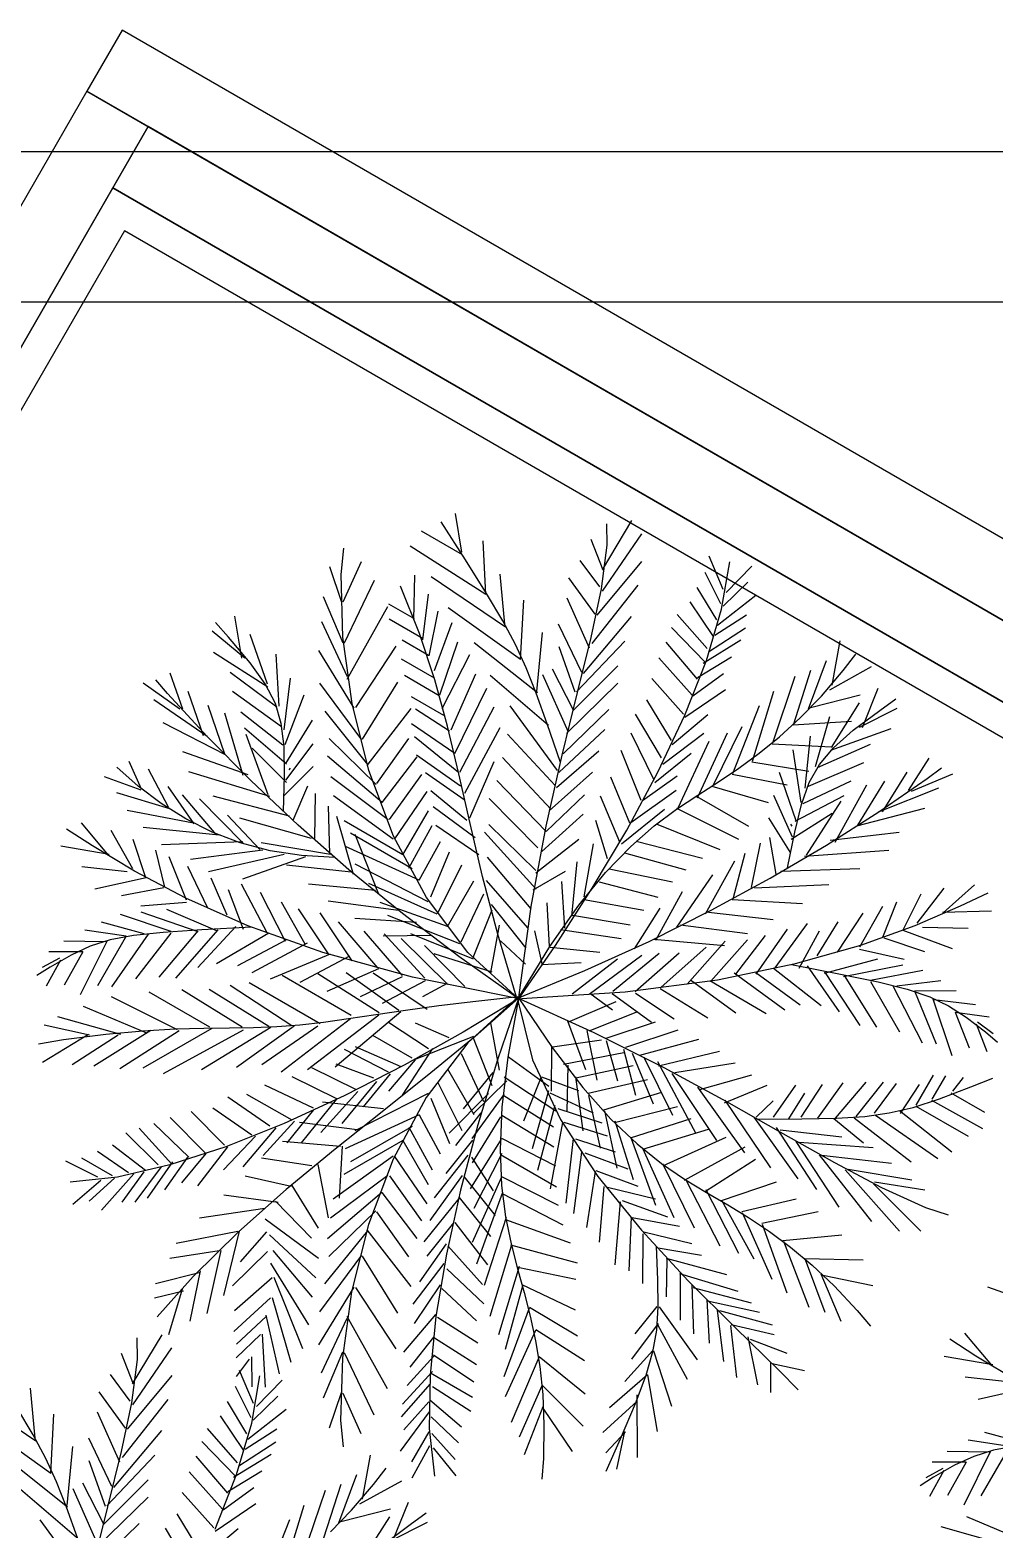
# Model space of a CAD drawing. Header units: millimetres. Extents: x 1993 to 4093, y 1262 to 2017.
# Drawn here: x 3647.94 to 3656.12, y 1532.73 to 1545.44 of the extents above; entities that cross this region are included whole.
import ezdxf

# ---------------------------------------------------------------- set-up
doc = ezdxf.new("R2010")
doc.units = ezdxf.units.MM
for name, color, linetype, lineweight in [('FLR CARPET 2', 254, 'Continuous', 15), ('LOW HEIGHT STORAGE WITH PLANTER BOX', 251, 'Continuous', 25), ('PASSAGE', 251, 'Continuous', 25)]:
    doc.layers.add(name, color=color, linetype=linetype, lineweight=lineweight)
doc.layers.add('PLANNER', color=3, linetype='Continuous')

# ---------------------------------------------------------------- blocks, each defined once
blk = doc.blocks.new('LHS 4FT')
at = {"layer": 'LOW HEIGHT STORAGE WITH PLANTER BOX', "ltscale": 0.7}
for p, q in [((8.4, -24), (8.4, 24)), ((9, 24), (9, -24)), ((7.8, -23.4), (7.801, 23.4)), ((8.4, 23.4), (8.4, -23.4)), ((-8.4, -23.4), (8.4, -23.4)), ((8.4, -23.4), (7.8, -23.4)), ((8.4, -23.4), (8.4, -24)), ((8.4, -24), (-8.4, -24)), ((9, -24), (8.4, -24))]:
    blk.add_line(p, q, dxfattribs=at)
at = {"layer": 'LOW HEIGHT STORAGE WITH PLANTER BOX', "ltscale": 0.1}
for p, q in [((7.801, 23.4), (7.8, -23.4)), ((7.534, 23.133), (7.534, -23.133)), ((7.534, -23.133), (-8.133, -23.133)), ((7.8, -23.4), (-8.4, -23.4))]:
    blk.add_line(p, q, dxfattribs=at)
at = {"layer": 'LOW HEIGHT STORAGE WITH PLANTER BOX'}
for p, q in [((1.733, -10.907), (1.66, -11.484)), ((1.614, -11.09), (1.477, -11.631)), ((2.395, -11.418), (2.263, -11.571)), ((2.453, -11.347), (2.356, -11.71)), ((2.237, -11.589), (1.733, -11.558)), ((2.358, -11.471), (1.873, -11.471)), ((2.263, -11.571), (2.133, -11.691)), ((2.358, -11.471), (2.228, -11.8)), ((2.873, -11.571), (2.571, -11.9)), ((2.133, -11.691), (1.987, -11.794)), ((2.23, -11.594), (2.057, -11.906)), ((2.872, -11.683), (2.88, -12.101)), ((2.06, -11.721), (1.735, -11.718)), ((1.987, -11.794), (1.81, -11.897)), ((2.06, -11.721), (1.915, -11.973)), ((2.835, -11.735), (2.679, -12.091)), ((1.904, -11.851), (1.652, -11.845)), ((1.81, -11.897), (1.69, -11.961)), ((1.913, -11.866), (1.773, -11.953)), ((2.887, -11.94), (2.743, -12.332)), ((2.879, -11.945), (3.001, -12.279)), ((3.496, -11.98), (3.437, -12.305)), ((2.88, -12.101), (2.893, -12.362)), ((3.758, -13.103), (3.798, -12.904)), ((2.71, -13.167), (2.651, -13.003)), ((3.711, -13.584), (3.565, -13.035)), ((4.462, -13.603), (4.462, -13.09)), ((4.572, -13.511), (4.581, -13.017)), ((4.709, -13.401), (4.709, -13.071)), ((2.793, -13.44), (2.71, -13.167)), ((2.826, -13.569), (2.962, -13.157)), ((3.693, -13.85), (3.473, -13.191)), ((3.719, -13.509), (3.758, -13.103)), ((3.73, -13.584), (3.885, -13.181)), ((4.224, -13.859), (4.169, -13.218)), ((4.361, -13.703), (4.279, -13.145)), ((4.836, -13.279), (4.994, -13.154)), ((1.938, -13.486), (1.877, -13.265)), ((1.962, -13.566), (2.045, -13.3)), ((2.826, -13.59), (2.562, -13.242)), ((2.87, -13.773), (3.109, -13.339)), ((3.711, -13.832), (3.904, -13.319)), ((4.615, -13.46), (4.836, -13.279)), ((5.323, -13.508), (5.165, -13.313)), ((5.302, -13.406), (5.279, -13.273)), ((5.342, -13.507), (5.324, -13.343)), ((1.962, -13.584), (1.742, -13.456)), ((2.866, -13.765), (2.561, -13.397)), ((2.853, -13.691), (2.793, -13.44)), ((3.693, -14.106), (3.427, -13.438)), ((4.114, -14.006), (4.032, -13.401)), ((4.441, -13.617), (4.615, -13.46)), ((4.728, -13.392), (4.874, -13.374)), ((5.317, -13.712), (5.115, -13.457)), ((5.33, -13.609), (5.302, -13.406)), ((5.317, -13.712), (5.427, -13.442)), ((2.054, -13.859), (1.742, -13.584)), ((2.067, -13.991), (1.938, -13.486)), ((2.045, -13.832), (2.099, -13.502)), ((2.907, -14.002), (2.53, -13.537)), ((2.911, -14.01), (3.203, -13.6)), ((3.702, -14.088), (3.94, -13.539)), ((3.703, -13.961), (3.719, -13.509)), ((4.471, -13.603), (4.764, -13.603)), ((4.581, -13.511), (4.81, -13.511)), ((5.322, -13.932), (4.987, -13.553)), ((5.321, -13.923), (5.462, -13.595)), ((2.072, -14.033), (2.182, -13.676)), ((2.127, -14.18), (2.246, -13.731)), ((2.894, -13.925), (2.853, -13.691)), ((4.298, -13.769), (4.441, -13.617)), ((4.343, -13.685), (4.636, -13.667)), ((5.303, -14.1), (5.005, -13.717)), ((5.338, -13.787), (5.33, -13.609)), ((2.063, -14.033), (1.706, -13.768)), ((2.943, -14.231), (2.542, -13.758)), ((3.693, -14.335), (3.391, -13.74)), ((3.702, -14.308), (3.977, -13.74)), ((4.023, -14.152), (3.968, -13.832)), ((4.168, -13.934), (4.298, -13.769)), ((4.233, -13.877), (4.545, -13.841)), ((5.249, -14.281), (4.952, -13.824)), ((5.303, -14.1), (5.483, -13.796)), ((5.324, -13.964), (5.338, -13.787)), ((2.118, -14.198), (1.77, -13.932)), ((2.145, -14.308), (2.283, -13.877)), ((2.182, -14.473), (2.319, -13.978)), ((2.943, -14.427), (2.578, -13.926)), ((2.92, -14.146), (2.894, -13.925)), ((2.948, -14.239), (3.273, -13.873)), ((3.711, -14.537), (3.427, -13.978)), ((3.697, -14.463), (3.703, -13.961)), ((4.036, -14.134), (4.168, -13.934)), ((4.132, -13.997), (4.499, -13.942)), ((5.264, -14.252), (5.49, -13.951)), ((5.284, -14.162), (5.324, -13.964)), ((5.805, -14.314), (5.99, -13.972)), ((5.998, -14.229), (6.219, -13.874)), ((6.121, -14.124), (6.335, -13.975)), ((2.154, -14.317), (1.843, -14.116)), ((2.212, -14.535), (2.067, -13.991)), ((2.947, -14.435), (3.273, -14.09)), ((3.711, -14.5), (3.922, -14.015)), ((4.032, -14.143), (4.426, -14.07)), ((5.185, -14.463), (4.937, -14.038)), ((5.699, -14.445), (5.772, -14.004)), ((5.997, -14.22), (6.336, -14.11)), ((1.156, -14.427), (0.698, -14.161)), ((1.349, -14.436), (0.973, -14.125)), ((1.55, -14.491), (1.22, -14.125)), ((1.761, -14.574), (1.486, -14.125)), ((1.898, -14.638), (1.669, -14.134)), ((2.228, -14.629), (2.347, -14.125)), ((2.946, -14.632), (2.651, -14.145)), ((2.933, -14.359), (2.92, -14.146)), ((3.693, -14.748), (3.427, -14.161)), ((3.883, -14.386), (4.036, -14.134)), ((3.958, -14.271), (4.325, -14.235)), ((5.116, -14.682), (4.875, -14.228)), ((5.195, -14.471), (5.49, -14.126)), ((5.214, -14.405), (5.284, -14.162)), ((5.563, -14.552), (5.636, -14.194)), ((5.786, -14.375), (6.121, -14.124)), ((0.76, -14.363), (0.461, -14.33)), ((0.836, -14.363), (0.524, -14.262)), ((0.836, -14.354), (0.598, -14.409)), ((1.083, -14.404), (0.76, -14.363)), ((2.2, -14.491), (1.843, -14.271)), ((2.283, -14.793), (2.42, -14.281)), ((2.957, -14.792), (2.629, -14.281)), ((2.938, -14.567), (2.933, -14.359)), ((2.938, -14.636), (3.313, -14.306)), ((5.06, -14.844), (4.815, -14.355)), ((5.107, -14.683), (5.444, -14.297)), ((5.374, -14.682), (5.491, -14.31)), ((5.811, -14.369), (6.183, -14.32)), ((1.11, -14.4), (0.735, -14.519)), ((1.349, -14.436), (0.946, -14.574)), ((1.335, -14.445), (1.083, -14.404)), ((1.538, -14.495), (1.335, -14.445)), ((1.715, -14.56), (1.538, -14.495)), ((2.237, -14.629), (1.889, -14.427)), ((2.94, -14.976), (2.603, -14.449)), ((3.693, -15.032), (3.391, -14.409)), ((3.692, -15.015), (3.697, -14.463)), ((3.695, -14.711), (3.883, -14.386)), ((3.83, -14.482), (4.087, -14.473)), ((3.894, -14.4), (4.224, -14.381)), ((5.112, -14.716), (5.214, -14.405)), ((5.411, -14.691), (5.786, -14.375)), ((5.708, -14.444), (6.042, -14.464)), ((1.55, -14.5), (1.202, -14.574)), ((1.77, -14.574), (1.394, -14.619)), ((1.891, -14.648), (1.715, -14.56)), ((2.384, -15.093), (2.212, -14.535)), ((2.319, -14.912), (2.457, -14.546)), ((2.938, -14.775), (2.938, -14.567)), ((2.945, -14.788), (3.391, -14.555)), ((3.775, -14.601), (4.105, -14.574)), ((5.03, -14.995), (4.828, -14.565)), ((5.05, -14.836), (5.383, -14.506)), ((5.564, -14.561), (5.882, -14.61)), ((0.654, -15.053), (0.465, -14.663)), ((0.828, -15.169), (0.697, -14.691)), ((1.889, -14.656), (1.596, -14.702)), ((2.088, -14.764), (1.891, -14.648)), ((2.283, -14.784), (1.999, -14.629)), ((2.383, -15.068), (2.502, -14.665)), ((2.964, -15.222), (2.628, -14.715)), ((2.936, -14.989), (3.439, -14.685)), ((3.675, -15.288), (3.391, -14.665)), ((3.702, -14.729), (3.894, -14.674)), ((4.871, -15.233), (4.798, -14.725)), ((4.974, -15.117), (5.112, -14.716)), ((4.997, -15.092), (5.411, -14.691)), ((5.393, -14.689), (5.79, -14.693)), ((6.757, -14.971), (7.06, -14.739)), ((0.292, -14.846), (0.134, -14.769)), ((0.541, -14.984), (0.292, -14.846)), ((1.023, -15.31), (0.946, -14.812)), ((2.365, -15.068), (1.999, -14.858)), ((2.33, -14.918), (2.088, -14.764)), ((2.438, -15.215), (2.576, -14.83)), ((2.943, -14.993), (2.938, -14.775)), ((2.956, -15.205), (3.429, -14.866)), ((3.675, -15.022), (3.986, -14.784)), ((5.261, -14.832), (5.655, -14.809)), ((6.271, -15.226), (6.689, -14.8)), ((6.465, -15.124), (6.897, -14.784)), ((6.916, -14.908), (7.055, -14.849)), ((0.669, -15.068), (0.237, -15.002)), ((0.759, -15.122), (0.541, -14.984)), ((1.208, -15.449), (1.187, -14.959)), ((2.521, -15.361), (2.594, -14.958)), ((2.992, -15.434), (2.615, -14.908)), ((2.96, -15.229), (2.943, -14.993)), ((3.665, -15.535), (3.363, -14.922)), ((3.665, -15.261), (3.995, -14.94)), ((4.669, -15.503), (4.613, -14.975)), ((4.763, -15.345), (4.714, -14.881)), ((5.146, -14.964), (5.486, -14.956)), ((5.825, -15.48), (6.227, -14.886)), ((6.052, -15.361), (6.404, -14.887)), ((6.467, -15.122), (6.916, -14.908)), ((6.75, -14.995), (7.073, -14.981)), ((0.82, -15.166), (0.345, -15.115)), ((0.952, -15.261), (0.759, -15.122)), ((1.345, -15.59), (1.338, -15.115)), ((2.438, -15.224), (2.035, -15.013)), ((2.595, -15.643), (2.384, -15.093)), ((2.557, -15.526), (2.676, -15.123)), ((3.015, -15.557), (2.63, -15.096)), ((2.988, -15.426), (3.412, -15.03)), ((3.693, -15.691), (3.327, -15.105)), ((3.676, -15.62), (3.692, -15.015)), ((3.684, -15.517), (4.013, -15.114)), ((4.51, -15.649), (4.506, -15.096)), ((4.548, -15.596), (4.997, -15.092)), ((4.98, -15.046), (5.34, -15.054)), ((5.614, -15.59), (5.968, -15.022)), ((5.999, -15.366), (6.467, -15.122)), ((6.481, -15.095), (6.878, -15.083)), ((1.014, -15.307), (0.42, -15.236)), ((1.478, -15.741), (1.518, -15.242)), ((2.502, -15.37), (2.017, -15.141)), ((3, -15.491), (2.96, -15.229)), ((3.019, -15.565), (3.418, -15.202)), ((4.879, -15.223), (5.343, -15.173)), ((5.379, -15.714), (5.721, -15.183)), ((6.279, -15.221), (6.717, -15.209)), ((1.2, -15.446), (0.583, -15.387)), ((1.124, -15.402), (0.952, -15.261)), ((1.589, -15.845), (1.747, -15.366)), ((2.548, -15.554), (2.118, -15.352)), ((2.631, -15.682), (2.695, -15.306)), ((3.075, -15.752), (2.721, -15.369)), ((3.063, -15.748), (3.446, -15.353)), ((3.665, -15.81), (3.363, -15.352)), ((3.665, -15.664), (4.032, -15.279)), ((4.433, -15.795), (4.383, -15.321)), ((4.753, -15.337), (5.218, -15.297)), ((5.2, -15.828), (5.469, -15.294)), ((5.519, -15.639), (5.999, -15.366)), ((6.059, -15.316), (6.613, -15.326)), ((6.715, -15.737), (7.13, -15.385)), ((-0.967, -15.625), (-0.668, -15.427)), ((-0.758, -15.546), (-0.606, -15.476)), ((-0.098, -15.7), (-0.208, -15.416)), ((0.002, -15.773), (-0.089, -15.49)), ((1.336, -15.588), (0.725, -15.482)), ((1.281, -15.545), (1.124, -15.402)), ((1.722, -15.995), (1.872, -15.427)), ((2.621, -15.682), (2.173, -15.508)), ((2.713, -15.838), (2.777, -15.453)), ((3.072, -15.788), (3, -15.491)), ((3.665, -15.847), (4.032, -15.48)), ((4.241, -15.981), (4.227, -15.504)), ((4.667, -15.485), (5.076, -15.432)), ((5.006, -15.95), (5.226, -15.442)), ((5.841, -15.471), (6.385, -15.445)), ((5.894, -15.651), (6.259, -15.459)), ((6.042, -15.697), (6.439, -15.448)), ((6.206, -15.714), (6.578, -15.457)), ((6.358, -15.748), (6.766, -15.441)), ((6.531, -15.761), (6.927, -15.471)), ((7.007, -15.625), (7.307, -15.427)), ((7.216, -15.546), (7.369, -15.476)), ((-1.018, -15.656), (-0.758, -15.546)), ((-0.959, -15.601), (-0.602, -15.651)), ((0.028, -15.811), (-0.3, -15.572)), ((0.121, -15.847), (0.048, -15.535)), ((0.24, -15.929), (0.176, -15.581)), ((0.35, -15.966), (0.332, -15.581)), ((0.442, -16.039), (0.442, -15.627)), ((1.481, -15.732), (0.931, -15.589)), ((1.43, -15.691), (1.281, -15.545)), ((1.888, -16.137), (1.991, -15.563)), ((3.106, -15.87), (2.736, -15.537)), ((2.777, -15.966), (2.85, -15.618)), ((3.11, -15.879), (3.485, -15.528)), ((3.647, -15.911), (3.363, -15.544)), ((3.637, -16.282), (3.676, -15.62)), ((4.067, -16.224), (4.548, -15.596)), ((4.509, -15.64), (4.968, -15.545)), ((4.796, -16.101), (5.015, -15.573)), ((5.031, -15.938), (5.519, -15.639)), ((5.573, -15.612), (5.815, -15.816)), ((5.667, -15.555), (5.96, -15.653)), ((5.794, -15.599), (5.956, -15.907)), ((6.957, -15.656), (7.216, -15.546)), ((7.015, -15.601), (7.372, -15.651)), ((-1.235, -15.745), (-0.789, -15.728)), ((-1.03, -16.067), (-0.728, -15.755)), ((-0.098, -15.737), (-0.41, -15.728)), ((0.588, -16.094), (0.561, -15.682)), ((0.717, -16.158), (0.698, -15.737)), ((1.6, -15.839), (1.009, -15.701)), ((1.576, -15.84), (1.43, -15.691)), ((2.065, -16.272), (2.092, -15.693)), ((2.704, -15.865), (2.219, -15.664)), ((2.768, -15.984), (2.264, -15.764)), ((2.855, -16.158), (2.595, -15.643)), ((3.15, -16.054), (2.813, -15.744)), ((2.85, -16.122), (2.933, -15.746)), ((3.167, -16.066), (3.517, -15.687)), ((3.638, -15.993), (3.354, -15.709)), ((3.665, -15.984), (4.013, -15.673)), ((4.102, -16.143), (4.078, -15.75)), ((4.387, -15.8), (4.865, -15.703)), ((4.577, -16.237), (4.829, -15.691)), ((5.371, -15.738), (5.734, -15.858)), ((5.914, -15.65), (6.141, -15.965)), ((5.96, -15.653), (6.192, -15.721)), ((6.001, -15.718), (5.993, -15.702)), ((6.05, -15.693), (6.335, -16.019)), ((6.192, -15.721), (6.386, -15.758)), ((6.206, -15.735), (6.56, -16.015)), ((6.326, -15.765), (6.731, -15.946)), ((6.386, -15.758), (6.563, -15.76)), ((6.514, -16.195), (6.742, -15.746)), ((6.563, -15.76), (6.746, -15.727)), ((6.739, -15.745), (7.186, -15.728)), ((6.742, -16.122), (7.017, -15.709)), ((6.746, -15.727), (6.957, -15.656)), ((6.944, -16.067), (7.246, -15.755)), ((-0.82, -16.002), (-0.472, -15.792)), ((0.002, -15.801), (-0.291, -15.801)), ((0.149, -15.883), (-0.263, -15.929)), ((0.425, -16.033), (0.028, -15.811)), ((0.881, -16.222), (0.863, -15.819)), ((1.716, -15.983), (1.108, -15.84)), ((1.731, -15.993), (1.576, -15.84)), ((2.184, -16.35), (2.217, -15.811)), ((2.924, -16.222), (3.006, -15.838)), ((3.185, -16.13), (3.072, -15.788)), ((3.227, -16.221), (3.56, -15.851)), ((3.647, -16.167), (3.977, -15.874)), ((4.25, -15.98), (4.739, -15.818)), ((5.209, -15.823), (5.596, -15.931)), ((6.294, -16.268), (6.468, -15.81)), ((6.531, -15.782), (6.959, -15.888)), ((7.155, -16.002), (7.503, -15.792)), ((-0.901, -16.036), (-0.621, -15.983)), ((-0.774, -16.002), (-0.417, -16.131)), ((-0.621, -15.983), (-0.447, -15.96)), ((0.222, -15.929), (-0.089, -15.993)), ((0.359, -15.993), (-0.007, -16.067)), ((1.11, -16.314), (1.019, -15.92)), ((1.275, -16.36), (1.175, -15.938)), ((1.905, -16.142), (1.311, -16.013)), ((1.907, -16.15), (1.731, -15.993)), ((2.841, -16.131), (2.301, -15.938)), ((2.343, -16.451), (2.342, -15.901)), ((2.468, -16.512), (2.493, -15.999)), ((3.231, -16.229), (2.866, -15.944)), ((3.006, -16.35), (3.043, -15.947)), ((3.274, -16.371), (3.616, -15.977)), ((3.629, -16.158), (3.382, -15.902)), ((4, -16.311), (3.956, -15.901)), ((4.112, -16.151), (4.583, -15.991)), ((4.54, -16.262), (5.031, -15.938)), ((4.982, -15.963), (5.494, -15.974)), ((5.808, -16.525), (5.808, -16.021)), ((5.946, -16.46), (6.065, -15.975)), ((6.12, -16.36), (6.275, -15.911)), ((7.073, -16.036), (7.354, -15.983)), ((7.2, -16.002), (7.558, -16.131)), ((7.354, -15.983), (7.527, -15.96)), ((-1.223, -16.122), (-0.756, -16.222)), ((-1.151, -16.099), (-0.901, -16.036)), ((-1.049, -16.076), (-0.618, -16.149)), ((0.46, -16.03), (0.094, -16.112)), ((0.579, -16.085), (0.25, -16.158)), ((0.88, -16.238), (0.425, -16.033)), ((1.449, -16.451), (1.312, -16.03)), ((1.651, -16.497), (1.477, -16.076)), ((2.119, -16.31), (1.907, -16.15)), ((2.933, -16.259), (2.383, -16.112)), ((2.639, -16.607), (2.626, -16.091)), ((3.286, -16.334), (2.939, -16.144)), ((3.089, -16.479), (3.143, -16.149)), ((3.349, -16.524), (3.185, -16.13)), ((3.62, -16.341), (3.299, -16.057)), ((3.629, -16.323), (3.977, -16.048)), ((4.019, -16.318), (4.497, -16.138)), ((4.763, -16.118), (5.299, -16.076)), ((5.433, -16.708), (5.515, -16.131)), ((5.634, -16.625), (5.671, -16.039)), ((6.596, -16.171), (6.823, -16.099)), ((6.752, -16.122), (7.219, -16.222)), ((6.823, -16.099), (7.073, -16.036)), ((6.926, -16.076), (7.356, -16.149)), ((-1.671, -16.268), (-1.067, -16.405)), ((-1.452, -16.195), (-0.866, -16.314)), ((0.225, -16.76), (-0.108, -16.276)), ((0.717, -16.167), (0.396, -16.213)), ((0.891, -16.25), (0.479, -16.323)), ((1.381, -16.425), (0.88, -16.238)), ((2.073, -16.275), (1.436, -16.161)), ((1.852, -16.57), (1.697, -16.176)), ((2.026, -16.625), (1.871, -16.231)), ((3.015, -16.369), (2.521, -16.241)), ((2.79, -16.676), (2.771, -16.178)), ((3.174, -16.616), (2.855, -16.158)), ((2.929, -16.751), (2.899, -16.23)), ((3.61, -16.525), (3.327, -16.186)), ((3.355, -16.526), (3.615, -16.194)), ((3.556, -16.993), (4.067, -16.224)), ((3.601, -16.515), (3.958, -16.25)), ((3.907, -16.477), (3.882, -16.24)), ((3.898, -16.478), (4.408, -16.258)), ((4.052, -16.611), (4.54, -16.262)), ((4.577, -16.216), (5.048, -16.228)), ((5.222, -16.781), (5.378, -16.222)), ((6.194, -16.336), (6.389, -16.25)), ((6.303, -16.268), (6.907, -16.405)), ((6.389, -16.25), (6.596, -16.171)), ((6.523, -16.195), (7.109, -16.314)), ((-1.845, -16.36), (-1.232, -16.451)), ((-0.289, -16.497), (-0.472, -16.366)), ((-0.08, -16.598), (-0.3, -16.292)), ((0.504, -16.895), (0.143, -16.289)), ((0.75, -16.953), (0.47, -16.396)), ((1.129, -16.341), (0.735, -16.369)), ((2.175, -16.347), (1.578, -16.285)), ((2.2, -16.653), (2.045, -16.35)), ((2.378, -16.473), (2.119, -16.31)), ((3.347, -16.53), (3.024, -16.347)), ((3.094, -16.806), (3.05, -16.386)), ((3.565, -17.001), (3.637, -16.282)), ((4.424, -16.338), (4.829, -16.322)), ((4.764, -16.882), (4.902, -16.387)), ((4.902, -16.863), (5.076, -16.341)), ((5.085, -16.818), (5.222, -16.296)), ((6.008, -16.428), (6.194, -16.336)), ((6.129, -16.36), (6.742, -16.451)), ((0.179, -16.749), (-0.289, -16.497)), ((1.303, -16.405), (0.872, -16.46)), ((1.458, -16.47), (1.065, -16.506)), ((1.642, -16.506), (1.284, -16.561)), ((1.913, -16.593), (1.381, -16.425)), ((2.355, -16.445), (1.833, -16.418)), ((2.459, -16.509), (1.961, -16.527)), ((2.697, -16.64), (2.378, -16.473)), ((3.079, -16.479), (2.686, -16.424)), ((3.571, -16.981), (3.349, -16.524)), ((3.828, -16.605), (4.278, -16.419)), ((4.252, -16.964), (4.444, -16.479)), ((4.407, -16.937), (4.581, -16.47)), ((4.572, -16.918), (4.746, -16.433)), ((5.627, -16.621), (5.822, -16.524)), ((5.799, -16.515), (6.404, -16.57)), ((5.822, -16.524), (6.008, -16.428)), ((5.946, -16.451), (6.514, -16.488)), ((-0.084, -16.611), (-0.395, -16.548)), ((1.01, -17.036), (0.741, -16.535)), ((1.224, -17.113), (0.992, -16.549)), ((1.843, -16.57), (1.376, -16.644)), ((2.026, -16.644), (1.559, -16.689)), ((2.466, -16.743), (1.913, -16.593)), ((2.619, -16.61), (2.161, -16.623)), ((3.089, -16.809), (2.697, -16.64)), ((3.565, -16.992), (3.174, -16.616)), ((3.571, -16.981), (4.052, -16.611)), ((4.078, -16.964), (4.252, -16.579)), ((5.41, -16.714), (5.627, -16.621)), ((5.644, -16.616), (6.266, -16.671)), ((-1.635, -16.95), (-1.258, -16.768)), ((0.222, -16.773), (-0.2, -16.721)), ((0.703, -16.962), (0.179, -16.749)), ((1.396, -17.119), (1.202, -16.692)), ((1.559, -17.162), (1.371, -16.71)), ((1.716, -17.177), (1.521, -16.75)), ((1.879, -17.22), (1.667, -16.782)), ((2.2, -16.689), (1.742, -16.754)), ((2.328, -16.717), (1.971, -16.772)), ((2.567, -16.772), (2.219, -16.818)), ((2.798, -16.679), (2.338, -16.729)), ((3.027, -16.873), (2.466, -16.743)), ((2.911, -16.716), (2.529, -16.822)), ((3.913, -16.955), (4.096, -16.671)), ((5.14, -16.88), (5.577, -16.709)), ((5.159, -16.8), (5.41, -16.714)), ((5.336, -16.901), (5.765, -16.703)), ((5.547, -16.908), (5.876, -16.758)), ((5.733, -16.893), (6.102, -16.751)), ((5.901, -16.913), (6.3, -16.743)), ((6.34, -16.95), (6.716, -16.768)), ((-1.889, -16.927), (-1.517, -16.793)), ((-1.445, -16.982), (-1.149, -16.851)), ((-1.29, -17.024), (-0.993, -16.864)), ((-1.161, -17.045), (-0.831, -16.866)), ((-1.054, -17.053), (-0.721, -16.882)), ((0.487, -16.883), (-0.024, -16.841)), ((2.031, -17.227), (1.815, -16.855)), ((2.155, -17.24), (1.94, -16.888)), ((2.289, -17.216), (2.092, -16.895)), ((2.46, -17.201), (2.206, -16.872)), ((2.741, -16.799), (2.283, -16.918)), ((2.609, -17.221), (2.356, -16.838)), ((2.915, -16.854), (2.521, -16.918)), ((2.747, -17.204), (2.523, -16.816)), ((2.918, -17.169), (2.661, -16.799)), ((3.085, -17.146), (2.813, -16.806)), ((3.269, -17.081), (2.958, -16.817)), ((3.583, -16.982), (3.027, -16.873)), ((3.566, -16.981), (3.089, -16.809)), ((4.114, -16.932), (4.689, -16.905)), ((4.507, -16.931), (4.862, -16.874)), ((4.689, -16.905), (5.262, -16.898)), ((4.862, -16.874), (5.159, -16.8)), ((5.145, -16.898), (5.402, -17.235)), ((5.262, -16.898), (5.82, -16.915)), ((5.327, -16.904), (5.584, -17.24)), ((5.747, -16.908), (5.994, -17.277)), ((6.086, -16.927), (6.457, -16.793)), ((6.529, -16.982), (6.825, -16.851)), ((6.684, -17.024), (6.981, -16.864)), ((6.814, -17.045), (7.144, -16.866)), ((6.92, -17.053), (7.253, -16.882)), ((-2.035, -16.949), (-1.823, -17.327)), ((-1.864, -16.948), (-1.668, -17.303)), ((-1.622, -16.959), (-1.128, -17.032)), ((-1.618, -16.974), (-1.491, -17.357)), ((-1.442, -16.991), (-1.31, -17.392)), ((-1.302, -17.018), (-1.163, -17.407)), ((-1.146, -17.031), (-1.033, -17.428)), ((-1.128, -17.032), (-0.685, -17.138)), ((-0.904, -17.077), (-0.622, -16.93)), ((-0.821, -17.101), (-0.437, -16.945)), ((0.747, -16.966), (0.173, -16.981)), ((1.268, -17.123), (0.703, -16.962)), ((3.576, -16.989), (3.026, -17.164)), ((3.581, -16.968), (3.085, -17.243)), ((3.537, -16.992), (3.103, -17.136)), ((3.566, -16.973), (3.273, -17.849)), ((3.574, -16.992), (3.364, -17.281)), ((3.549, -16.978), (4.114, -16.932)), ((3.565, -16.982), (3.688, -17.546)), ((3.566, -16.993), (3.621, -17.597)), ((3.568, -16.999), (3.95, -17.405)), ((3.574, -16.982), (4.082, -16.969)), ((3.574, -16.982), (4.295, -17.276)), ((3.913, -16.946), (4.132, -17.147)), ((4.078, -16.973), (4.389, -17.175)), ((4.082, -16.969), (4.507, -16.931)), ((4.279, -16.937), (4.609, -17.157)), ((4.398, -16.937), (4.819, -17.129)), ((4.59, -16.928), (5.021, -17.083)), ((4.97, -16.919), (5.202, -17.167)), ((5.541, -16.919), (5.823, -17.277)), ((5.82, -16.915), (6.353, -16.959)), ((5.94, -16.949), (6.151, -17.327)), ((6.111, -16.948), (6.306, -17.303)), ((6.353, -16.959), (6.846, -17.032)), ((6.356, -16.974), (6.483, -17.357)), ((6.532, -16.991), (6.664, -17.392)), ((6.673, -17.018), (6.811, -17.407)), ((6.829, -17.031), (6.941, -17.428)), ((6.846, -17.032), (7.289, -17.138)), ((7.07, -17.077), (7.352, -16.93)), ((7.153, -17.101), (7.537, -16.945)), ((-1.038, -17.077), (-0.915, -17.442)), ((-0.922, -17.082), (-0.765, -17.399)), ((-0.785, -17.129), (-0.63, -17.409)), ((-0.685, -17.138), (-0.305, -17.279)), ((-0.658, -17.14), (-0.376, -17.061)), ((-0.65, -17.167), (-0.485, -17.415)), ((-0.543, -17.175), (-0.241, -17.099)), ((0.167, -17.495), (-0.208, -17.147)), ((0.323, -17.523), (-0.071, -17.111)), ((0.479, -17.596), (0.076, -17.083)), ((0.57, -17.679), (0.277, -17.138)), ((1.014, -17.044), (0.419, -17.113)), ((1.219, -17.105), (0.646, -17.194)), ((1.401, -17.127), (0.864, -17.279)), ((1.559, -17.162), (0.989, -17.365)), ((1.855, -17.219), (1.268, -17.123)), ((3.026, -17.164), (2.446, -17.237)), ((3.103, -17.136), (2.647, -17.307)), ((3.097, -17.149), (2.647, -17.505)), ((3.849, -17.074), (3.913, -17.358)), ((3.968, -17.138), (4.142, -17.578)), ((6.937, -17.077), (7.059, -17.442)), ((7.052, -17.082), (7.209, -17.399)), ((7.189, -17.129), (7.345, -17.409)), ((7.289, -17.138), (7.67, -17.279)), ((7.316, -17.14), (7.598, -17.061)), ((7.324, -17.167), (7.489, -17.415)), ((7.431, -17.175), (7.733, -17.099)), ((-0.534, -17.21), (-0.351, -17.453)), ((-0.199, -17.422), (-0.419, -17.294)), ((0.011, -17.44), (-0.364, -17.193)), ((0.671, -17.715), (0.497, -17.23)), ((0.772, -17.807), (0.653, -17.285)), ((1.712, -17.19), (1.153, -17.429)), ((1.875, -17.233), (1.304, -17.49)), ((2.031, -17.227), (1.531, -17.517)), ((2.174, -17.219), (1.651, -17.522)), ((2.289, -17.216), (1.726, -17.615)), ((2.446, -17.237), (1.855, -17.219)), ((2.483, -17.241), (1.899, -17.621)), ((3.085, -17.243), (2.591, -17.538)), ((3.364, -17.281), (3.173, -17.535)), ((3.647, -17.285), (3.537, -17.789)), ((3.638, -17.294), (4.023, -17.431)), ((4.123, -17.211), (4.297, -17.715)), ((4.279, -17.266), (4.471, -17.807)), ((4.295, -17.276), (4.95, -17.507)), ((4.426, -17.331), (4.7, -17.175)), ((4.563, -17.385), (4.993, -17.211)), ((4.746, -17.431), (5.195, -17.285)), ((7.441, -17.21), (7.624, -17.453)), ((0.872, -17.908), (0.808, -17.349)), ((2.647, -17.307), (2.172, -17.495)), ((2.834, -17.4), (2.362, -17.426)), ((2.983, -17.324), (2.948, -17.633)), ((3.95, -17.405), (4.309, -17.76)), ((4.444, -17.312), (4.645, -17.935)), ((4.581, -17.395), (4.719, -17.935)), ((4.911, -17.486), (5.341, -17.358)), ((5.076, -17.55), (5.543, -17.395)), ((-2.422, -17.688), (-1.9, -17.541)), ((-0.227, -17.431), (-0.41, -17.45)), ((0.002, -17.45), (-0.272, -17.532)), ((0.158, -17.486), (-0.172, -17.587)), ((0.314, -17.532), (-0.089, -17.66)), ((1.046, -17.908), (0.927, -17.486)), ((1.229, -17.853), (1.028, -17.477)), ((1.495, -17.752), (1.147, -17.45)), ((1.733, -17.651), (1.339, -17.45)), ((2.172, -17.495), (1.68, -17.688)), ((2.182, -17.505), (1.971, -17.981)), ((2.591, -17.538), (2.11, -17.849)), ((2.677, -17.479), (2.332, -17.542)), ((2.677, -17.508), (2.675, -17.894)), ((2.814, -17.426), (2.838, -17.832)), ((3.173, -17.535), (2.998, -17.759)), ((3.427, -17.426), (3.557, -17.895)), ((3.665, -17.477), (3.583, -18.045)), ((3.675, -17.486), (4.105, -17.55)), ((3.688, -17.546), (3.916, -18.084)), ((4.755, -17.477), (4.911, -18.045)), ((4.911, -17.486), (5.076, -18.063)), ((4.95, -17.507), (5.539, -17.691)), ((5.094, -17.541), (5.268, -18.118)), ((5.277, -17.596), (5.726, -17.44)), ((5.396, -17.642), (5.909, -17.486)), ((5.552, -17.688), (6.074, -17.541)), ((-2.569, -17.66), (-2.294, -18.283)), ((-2.258, -17.752), (-1.671, -17.587)), ((-2.056, -17.798), (-1.543, -17.66)), ((0.469, -17.605), (0.066, -17.743)), ((1.724, -17.66), (1.513, -18.109)), ((1.925, -17.587), (1.724, -18.063)), ((2.353, -17.67), (1.898, -17.748)), ((2.467, -17.604), (2.11, -17.661)), ((2.473, -17.622), (2.453, -18.042)), ((2.566, -17.553), (2.518, -17.973)), ((3.098, -17.605), (3.134, -18.155)), ((3.374, -17.567), (3.172, -17.692)), ((3.369, -17.559), (3.51, -18.097)), ((3.72, -17.642), (3.62, -18.292)), ((3.621, -17.597), (3.697, -18.192)), ((3.739, -17.642), (4.187, -17.679)), ((5.286, -17.614), (5.46, -18.182)), ((5.405, -17.66), (5.68, -18.283)), ((5.477, -17.672), (5.706, -17.933)), ((5.717, -17.752), (6.303, -17.587)), ((5.918, -17.798), (6.431, -17.66)), ((-2.436, -17.691), (-1.911, -17.842)), ((-2.239, -17.743), (-1.928, -18.173)), ((-2.056, -17.798), (-1.845, -18.127)), ((-1.91, -17.853), (-1.333, -17.715)), ((-1.745, -17.88), (-1.122, -17.77)), ((0.643, -17.752), (0.24, -17.862)), ((1.68, -17.688), (1.177, -17.876)), ((1.458, -17.789), (1.303, -18.192)), ((2.202, -17.766), (1.743, -17.865)), ((2.207, -17.784), (2.179, -18.206)), ((2.969, -17.789), (2.283, -18.036)), ((2.365, -17.705), (2.309, -18.04)), ((2.998, -17.759), (2.84, -17.96)), ((3.3, -17.742), (2.95, -17.96)), ((3.318, -17.753), (3.47, -18.241)), ((4.309, -17.76), (4.646, -18.078)), ((5.539, -17.691), (6.064, -17.842)), ((5.735, -17.743), (6.046, -18.173)), ((5.918, -17.798), (6.129, -18.127)), ((6.065, -17.853), (6.642, -17.715)), ((6.23, -17.88), (6.852, -17.77)), ((-2.276, -17.917), (-2.157, -18.558)), ((-1.919, -17.862), (-1.653, -18.173)), ((-1.911, -17.842), (-1.448, -17.976)), ((-1.745, -17.898), (-1.488, -18.274)), ((-1.488, -17.944), (-0.866, -17.853)), ((-1.259, -18.027), (-0.673, -17.926)), ((0.671, -18.045), (0.131, -17.889)), ((0.781, -17.843), (0.451, -17.908)), ((1.177, -17.876), (0.663, -18.048)), ((1.046, -17.88), (0.872, -18.311)), ((1.22, -17.853), (1.101, -18.237)), ((2.05, -17.892), (1.583, -17.965)), ((2.11, -17.849), (1.654, -18.172)), ((2.058, -17.889), (2.03, -18.312)), ((3.231, -17.926), (2.906, -18.149)), ((2.969, -17.807), (3.024, -18.356)), ((3.273, -17.849), (3.074, -18.614)), ((3.243, -17.929), (3.406, -18.399)), ((3.657, -17.889), (3.448, -18.239)), ((3.794, -17.807), (3.684, -18.402)), ((3.794, -17.807), (4.242, -17.807)), ((4.454, -17.88), (4.487, -18.321)), ((5.698, -17.917), (5.818, -18.558)), ((6.056, -17.862), (6.321, -18.173)), ((6.064, -17.842), (6.526, -17.976)), ((6.23, -17.898), (6.486, -18.274)), ((6.486, -17.944), (7.109, -17.853)), ((6.715, -18.027), (7.301, -17.926)), ((-2.269, -17.933), (-2.09, -18.144)), ((-1.534, -17.944), (-1.259, -18.32)), ((-1.448, -17.976), (-1.046, -18.107)), ((-1.259, -18.045), (-1.104, -18.393)), ((-1.058, -18.091), (-0.472, -18.045)), ((0.213, -18.164), (-0.199, -18.027)), ((0.451, -18.1), (-0.071, -17.935)), ((0.663, -18.048), (0.142, -18.193)), ((0.662, -18.054), (0.314, -18.457)), ((0.946, -17.953), (0.598, -18.393)), ((1.877, -18.015), (1.521, -18.071)), ((1.889, -18.021), (1.852, -18.475)), ((2.85, -17.935), (2.145, -18.228)), ((2.84, -17.96), (2.695, -18.142)), ((2.869, -17.944), (2.896, -18.558)), ((3.691, -18.05), (3.458, -18.521)), ((3.839, -17.935), (3.775, -18.567)), ((3.849, -17.935), (4.306, -17.963)), ((3.894, -18.054), (3.858, -18.75)), ((3.94, -18.054), (4.352, -18.109)), ((4.562, -17.98), (4.612, -18.421)), ((5.706, -17.933), (5.884, -18.144)), ((6.44, -17.944), (6.715, -18.32)), ((6.526, -17.976), (6.929, -18.107)), ((6.715, -18.045), (6.871, -18.393)), ((6.916, -18.091), (7.503, -18.045)), ((-2.09, -18.144), (-1.945, -18.326)), ((-2.084, -18.137), (-1.983, -18.814)), ((-2.074, -18.146), (-1.617, -18.356)), ((-1.046, -18.107), (-0.703, -18.25)), ((-1.04, -18.127), (-0.93, -18.384)), ((-0.902, -18.182), (-0.417, -18.173)), ((-0.902, -18.173), (-0.728, -18.393)), ((0.002, -18.219), (-0.391, -18.127)), ((0.204, -18.155), (-0.071, -18.439)), ((0.442, -18.109), (0.176, -18.439)), ((1.654, -18.172), (1.234, -18.502)), ((1.714, -18.105), (1.328, -18.191)), ((1.711, -18.126), (1.709, -18.569)), ((2.704, -18.127), (2.017, -18.411)), ((2.695, -18.142), (2.563, -18.311)), ((2.731, -18.137), (2.731, -18.814)), ((3.189, -18.135), (2.804, -18.418)), ((3.193, -18.143), (3.366, -18.629)), ((3.916, -18.084), (4.228, -18.587)), ((4.646, -18.078), (4.964, -18.372)), ((4.654, -18.113), (4.721, -18.505)), ((4.687, -18.105), (5.204, -18.163)), ((5.884, -18.144), (6.029, -18.326)), ((5.891, -18.137), (5.992, -18.814)), ((5.9, -18.146), (6.358, -18.356)), ((6.929, -18.107), (7.272, -18.25)), ((6.935, -18.127), (7.045, -18.384)), ((7.072, -18.182), (7.558, -18.173)), ((7.072, -18.173), (7.246, -18.393)), ((-0.703, -18.25), (-0.547, -18.343)), ((0.142, -18.193), (-0.308, -18.286)), ((-0.007, -18.201), (-0.181, -18.384)), ((1.586, -18.214), (1.159, -18.293)), ((1.573, -18.266), (1.606, -18.698)), ((2.563, -18.311), (2.442, -18.474)), ((3.703, -18.236), (3.474, -18.792)), ((3.697, -18.192), (3.792, -18.772)), ((4.013, -18.21), (3.949, -18.897)), ((4.013, -18.21), (4.389, -18.219)), ((4.068, -18.311), (4.068, -18.915)), ((4.796, -18.221), (4.829, -18.621)), ((4.846, -18.246), (5.479, -18.263)), ((4.879, -18.305), (4.921, -18.763)), ((7.272, -18.25), (7.427, -18.343)), ((-1.945, -18.326), (-1.82, -18.503)), ((-1.91, -18.402), (-1.836, -19.153)), ((-1.91, -18.402), (-1.461, -18.631)), ((1.439, -18.328), (1.056, -18.422)), ((1.43, -18.36), (1.463, -18.763)), ((2.512, -18.338), (1.99, -18.585)), ((2.539, -18.329), (2.539, -19.025)), ((3.16, -18.401), (2.755, -18.653)), ((3.136, -18.362), (3.353, -18.799)), ((4.059, -18.338), (4.471, -18.347)), ((4.132, -18.439), (4.563, -18.439)), ((4.132, -18.439), (4.132, -19.016)), ((4.964, -18.372), (5.266, -18.657)), ((4.971, -18.38), (5.046, -18.855)), ((4.979, -18.371), (5.604, -18.396)), ((6.029, -18.326), (6.154, -18.503)), ((6.065, -18.402), (6.138, -19.153)), ((6.065, -18.402), (6.514, -18.631)), ((-1.82, -18.503), (-1.7, -18.697)), ((1.241, -18.488), (0.826, -18.544)), ((1.234, -18.502), (0.864, -18.836)), ((1.24, -18.517), (1.346, -18.906)), ((2.411, -18.512), (1.861, -18.759)), ((2.442, -18.474), (2.331, -18.636)), ((2.402, -18.53), (2.438, -19.153)), ((3.092, -18.551), (2.654, -18.888)), ((3.084, -18.556), (3.292, -18.977)), ((3.753, -18.489), (3.514, -19.009)), ((3.743, -18.453), (4.076, -18.876)), ((4.215, -18.567), (4.7, -18.53)), ((5.096, -18.488), (5.712, -18.53)), ((5.096, -18.488), (5.129, -18.93)), ((6.154, -18.503), (6.275, -18.697)), ((-1.736, -18.649), (-1.681, -19.41)), ((-1.717, -18.668), (-1.369, -18.915)), ((1.1, -18.62), (0.781, -18.674)), ((1.103, -18.628), (1.214, -19.035)), ((2.301, -18.677), (1.697, -19.007)), ((2.331, -18.636), (2.226, -18.802)), ((3.074, -18.614), (2.952, -19.278)), ((4.206, -18.576), (4.27, -19.199)), ((4.228, -18.587), (4.605, -19.047)), ((4.334, -18.686), (4.801, -18.64)), ((5.237, -18.621), (5.254, -18.963)), ((5.254, -18.613), (5.771, -18.671)), ((5.266, -18.657), (5.553, -18.946)), ((6.239, -18.649), (6.294, -19.41)), ((6.257, -18.668), (6.605, -18.915)), ((-1.7, -18.697), (-1.568, -18.932)), ((0.994, -18.74), (0.658, -18.771)), ((1, -18.729), (1.1, -19.13)), ((2.226, -18.802), (2.122, -18.977)), ((2.301, -18.695), (2.319, -19.291)), ((3.075, -18.767), (2.624, -19.048)), ((3.059, -18.777), (3.269, -19.131)), ((3.784, -18.746), (3.561, -19.252)), ((3.777, -18.719), (4.133, -19.088)), ((3.792, -18.772), (3.904, -19.334)), ((4.325, -18.695), (4.398, -19.3)), ((4.426, -18.814), (4.911, -18.75)), ((4.426, -18.814), (4.535, -19.41)), ((5.329, -18.73), (5.329, -19.046)), ((5.371, -18.771), (5.887, -18.796)), ((6.275, -18.697), (6.406, -18.932)), ((0.813, -18.894), (0.442, -18.937)), ((0.898, -18.829), (0.524, -18.862)), ((0.864, -18.836), (0.553, -19.169)), ((0.813, -18.923), (0.913, -19.295)), ((0.878, -18.826), (1.003, -19.218)), ((2.164, -18.869), (1.504, -19.272)), ((2.182, -18.888), (2.2, -19.492)), ((3.008, -18.938), (2.612, -19.184)), ((2.996, -18.935), (3.25, -19.326)), ((3.823, -18.929), (3.695, -19.18)), ((4.535, -18.933), (4.673, -19.474)), ((4.545, -18.933), (5.012, -18.888)), ((5.454, -18.846), (5.454, -19.188)), ((5.462, -18.846), (5.929, -18.938)), ((5.553, -18.946), (5.829, -19.255)), ((6.394, -18.933), (6.431, -19.694)), ((6.394, -18.933), (6.779, -19.181)), ((6.406, -18.932), (6.563, -19.229)), ((0.646, -19.063), (0.24, -19.146)), ((0.702, -18.997), (0.386, -19.031)), ((0.719, -18.992), (0.765, -19.343)), ((2.122, -18.977), (2.01, -19.166)), ((3.826, -18.972), (3.617, -19.531)), ((3.829, -18.981), (4.171, -19.192)), ((4.605, -19.047), (5.027, -19.455)), ((4.636, -19.08), (5.241, -18.998)), ((5.562, -18.955), (5.562, -19.28)), ((5.621, -18.988), (6.046, -19.063)), ((0.532, -19.187), (0.253, -19.276)), ((0.553, -19.169), (0.314, -19.497)), ((0.631, -19.107), (0.656, -19.426)), ((2.045, -19.107), (1.458, -19.446)), ((2.01, -19.166), (1.882, -19.374)), ((2.045, -19.126), (2.045, -19.721)), ((2.986, -19.092), (2.54, -19.347)), ((2.983, -19.105), (3.229, -19.501)), ((3.704, -19.146), (3.271, -19.513)), ((3.695, -19.18), (3.597, -19.433)), ((3.864, -19.18), (3.707, -19.792)), ((3.877, -19.157), (4.211, -19.342)), ((4.645, -19.08), (4.856, -19.62)), ((5.704, -19.088), (6.071, -19.213)), ((5.704, -19.096), (5.704, -19.355)), ((0.455, -19.278), (0.162, -19.382)), ((0.467, -19.313), (0.449, -19.617)), ((0.54, -19.213), (0.54, -19.511)), ((2.958, -19.245), (2.727, -19.6)), ((2.952, -19.278), (2.89, -19.851)), ((2.905, -19.293), (3.133, -19.572)), ((3.629, -19.313), (3.179, -19.796)), ((4.801, -19.227), (5.039, -19.776)), ((4.81, -19.227), (5.378, -19.208)), ((5.796, -19.205), (6.154, -19.355)), ((5.804, -19.205), (5.804, -19.538)), ((5.829, -19.255), (6.096, -19.596)), ((6.563, -19.229), (6.739, -19.57)), ((6.587, -19.272), (6.587, -19.675)), ((6.605, -19.291), (6.862, -19.501)), ((1.889, -19.336), (1.358, -19.611)), ((1.882, -19.374), (1.732, -19.603)), ((1.889, -19.355), (1.852, -19.978)), ((2.896, -19.364), (2.432, -19.468)), ((3.597, -19.433), (3.529, -19.685)), ((3.933, -19.436), (3.757, -20.082)), ((3.904, -19.334), (4.031, -19.871)), ((3.921, -19.392), (4.235, -19.431)), ((5.002, -19.419), (5.277, -19.923)), ((5.012, -19.41), (5.634, -19.373)), ((5.027, -19.455), (5.475, -19.802)), ((5.904, -19.355), (6.237, -19.538)), ((5.912, -19.355), (5.912, -19.605)), ((1.77, -19.547), (1.266, -19.813)), ((1.733, -19.565), (1.66, -20.142)), ((2.795, -19.48), (2.258, -19.587)), ((2.783, -19.477), (2.727, -19.943)), ((2.943, -19.474), (3.145, -19.748)), ((3.571, -19.488), (3.196, -19.98)), ((3.562, -19.513), (3.679, -19.897)), ((3.943, -19.499), (4.214, -19.648)), ((4.062, -19.563), (4.398, -19.472)), ((4.181, -19.616), (4.567, -19.569)), ((1.732, -19.603), (1.551, -19.86)), ((2.702, -19.624), (2.196, -19.713)), ((2.727, -19.6), (2.544, -19.872)), ((2.697, -19.617), (2.6, -20.119)), ((2.91, -19.646), (3.133, -19.971)), ((3.546, -19.671), (3.179, -20.255)), ((3.529, -19.685), (3.489, -19.937)), ((3.537, -19.663), (3.679, -20.172)), ((3.995, -19.666), (3.833, -20.365)), ((4, -19.684), (4.35, -20.102)), ((4.167, -19.601), (4.275, -19.999)), ((4.214, -19.648), (4.422, -19.772)), ((4.29, -19.634), (4.272, -19.639)), ((4.302, -19.678), (4.389, -20.139)), ((4.304, -19.687), (4.737, -19.674)), ((5.186, -19.593), (5.891, -19.602)), ((5.204, -19.602), (5.497, -20.023)), ((1.596, -19.767), (1.184, -19.978)), ((1.614, -19.749), (1.477, -20.289)), ((2.571, -19.813), (2.084, -19.879)), ((2.584, -19.816), (2.494, -20.261)), ((2.861, -19.828), (2.64, -20.148)), ((2.878, -19.838), (3.125, -20.148)), ((4.422, -19.772), (4.58, -19.89)), ((4.426, -19.787), (4.491, -20.234)), ((4.442, -19.773), (4.887, -19.842)), ((5.433, -19.776), (5.689, -20.115)), ((5.442, -19.767), (6.028, -19.813)), ((5.475, -19.802), (5.928, -20.08)), ((1.551, -19.86), (1.331, -20.148)), ((2.544, -19.872), (2.395, -20.076)), ((2.89, -19.851), (2.872, -20.341)), ((3.496, -19.872), (3.229, -20.463)), ((3.489, -19.937), (3.474, -20.187)), ((3.487, -19.897), (3.637, -20.313)), ((4.062, -19.914), (3.953, -20.494)), ((4.031, -19.871), (4.169, -20.38)), ((4.034, -19.95), (4.417, -20.349)), ((4.545, -19.84), (4.953, -20.014)), ((4.555, -19.875), (4.607, -20.383)), ((4.58, -19.89), (4.703, -20.018)), ((5.726, -19.959), (5.937, -20.197)), ((5.735, -19.95), (6.111, -19.987)), ((1.477, -19.987), (1.074, -20.207)), ((1.477, -19.978), (1.358, -20.353)), ((2.467, -19.975), (1.924, -20.022)), ((2.395, -20.076), (2.263, -20.229)), ((2.453, -20.005), (2.356, -20.368)), ((2.874, -20.057), (2.636, -20.334)), ((2.881, -20.052), (3.116, -20.273)), ((4.681, -19.993), (4.737, -20.481)), ((4.697, -19.979), (5.066, -20.221)), ((4.703, -20.018), (4.802, -20.175)), ((5.928, -20.08), (6.132, -20.173)), ((1.331, -20.148), (1.194, -20.315)), ((2.237, -20.248), (1.733, -20.216)), ((2.358, -20.129), (1.873, -20.129)), ((2.358, -20.129), (2.228, -20.458)), ((3.479, -20.097), (3.287, -20.655)), ((3.471, -20.105), (3.637, -20.455)), ((3.474, -20.187), (3.482, -20.433)), ((4.112, -20.166), (4.083, -20.762)), ((4.114, -20.175), (4.402, -20.505)), ((4.789, -20.144), (4.813, -20.688)), ((4.802, -20.175), (4.893, -20.377)), ((4.811, -20.157), (5.102, -20.496)), ((2.23, -20.252), (2.057, -20.565)), ((2.263, -20.229), (2.133, -20.349)), ((2.873, -20.229), (2.571, -20.558)), ((2.872, -20.341), (2.88, -20.759)), ((2.878, -20.237), (3.099, -20.488)), ((3.479, -20.347), (3.371, -20.805)), ((2.06, -20.379), (1.735, -20.377)), ((1.987, -20.452), (1.81, -20.555)), ((2.06, -20.379), (1.915, -20.631)), ((2.133, -20.349), (1.987, -20.452)), ((2.835, -20.393), (2.679, -20.749)), ((2.882, -20.364), (3.072, -20.688)), ((3.482, -20.433), (3.512, -20.676)), ((3.487, -20.363), (3.679, -20.672)), ((4.158, -20.41), (4.42, -20.709)), ((4.169, -20.378), (4.213, -20.926)), ((4.169, -20.38), (4.317, -20.855)), ((4.892, -20.458), (5.172, -20.686)), ((4.893, -20.377), (4.989, -20.643)), ((4.905, -20.435), (4.963, -20.79)), ((1.904, -20.509), (1.652, -20.504)), ((1.81, -20.555), (1.69, -20.619)), ((1.913, -20.525), (1.773, -20.612)), ((2.887, -20.598), (2.743, -20.99)), ((2.879, -20.603), (3.001, -20.937)), ((3.496, -20.638), (3.437, -20.963)), ((3.504, -20.638), (3.654, -20.847)), ((3.512, -20.676), (3.562, -20.913)), ((4.255, -20.697), (4.291, -21.076)), ((4.268, -20.674), (4.477, -20.921)), ((4.989, -20.643), (5.041, -20.802)), ((2.88, -20.759), (2.893, -21.02)), ((4.317, -20.855), (4.368, -20.997))]:
    blk.add_line(p, q, dxfattribs=at)
blk = doc.blocks.new('WORKSTATION AREA 02')
at = {"ltscale": 25}
blk.add_lwpolyline([(96613.359, 8352.751), (98143.347, 8352.751), (98143.347, 8599.073), (96613.359, 8599.073)], close=True, dxfattribs=at)

msp = doc.modelspace()

# ---------------------------------------------------------------- linework, layer by layer
at = {"layer": 'FLR CARPET 2', "ltscale": 25}
msp.add_lwpolyline([(3905.374, 1543.138), (3550.562, 1543.138)], dxfattribs=at)
at = {"layer": 'PASSAGE'}
msp.add_lwpolyline([(2770.197, 1462.088), (3398.197, 1462.088), (3409.583, 1475.768), (3422.104, 1488.417), (3435.668, 1499.942), (3450.173, 1510.256), (3465.511, 1519.284), (3481.57, 1526.958), (3498.23, 1533.221), (3515.367, 1538.028), (3532.854, 1541.341), (3550.562, 1543.138), (3905.374, 1543.138)], dxfattribs=at)

# ---------------------------------------------------------------- block references
at = {"layer": 'LOW HEIGHT STORAGE WITH PLANTER BOX', "xscale": -1, "rotation": 240}
msp.add_blockref('LHS 4FT', (3665.005, 1525.65), dxfattribs=at)
at = {"layer": 'PLANNER'}
msp.add_blockref('WORKSTATION AREA 02', (-94086.662, -7054.663), dxfattribs=at)

doc.saveas('drawing.dxf')
